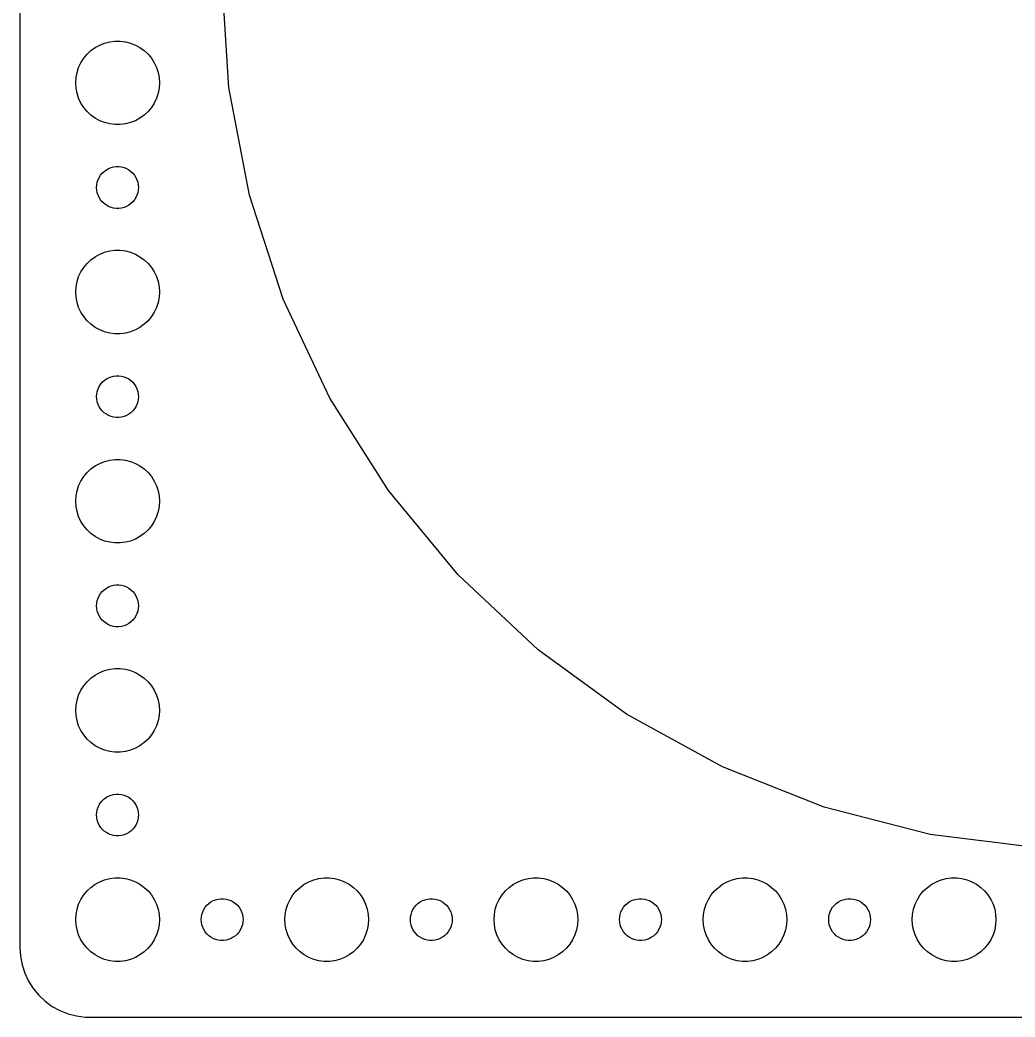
# Model space of a CAD drawing. Header units: metres. Extents: x -337 to 337, y -74 to 74.
# Drawn here: x -337 to -265.6, y -74.5 to -3 of the extents above; entities that cross this region are included whole.
import ezdxf

# ---------------------------------------------------------------- set-up
doc = ezdxf.new("R2010")
doc.units = ezdxf.units.M

msp = doc.modelspace()

# ---------------------------------------------------------------- linework, layer by layer
for p, q in [((-337, 69.5), (-337, -69.5)), ((-322.007, -7.83331), (-322.5, 0)), ((-331.912, -5.18845), (-331.607, -4.96701)), ((-331.607, -4.96701), (-331.277, -4.78551)), ((-331.277, -4.78551), (-330.927, -4.64682)), ((-330.927, -4.64682), (-330.562, -4.55313)), ((-330.562, -4.55313), (-330.188, -4.50591)), ((-330.188, -4.50591), (-329.812, -4.50591)), ((-329.812, -4.50591), (-329.438, -4.55313)), ((-329.438, -4.55313), (-329.073, -4.64682)), ((-329.073, -4.64682), (-328.723, -4.78551)), ((-328.723, -4.78551), (-328.393, -4.96701)), ((-328.393, -4.96701), (-328.088, -5.18845)), ((-332.427, -5.73663), (-332.187, -5.44635)), ((-332.187, -5.44635), (-331.912, -5.18845)), ((-328.088, -5.18845), (-327.813, -5.44635)), ((-327.813, -5.44635), (-327.573, -5.73663)), ((-332.906, -6.75392), (-332.789, -6.39561)), ((-332.789, -6.39561), (-332.629, -6.05473)), ((-332.629, -6.05473), (-332.427, -5.73663)), ((-327.573, -5.73663), (-327.371, -6.05473)), ((-327.371, -6.05473), (-327.211, -6.39561)), ((-327.211, -6.39561), (-327.094, -6.75392)), ((-333, -7.5), (-332.976, -7.12399)), ((-332.976, -7.12399), (-332.906, -6.75392)), ((-327.094, -6.75392), (-327.024, -7.12399)), ((-327.024, -7.12399), (-327, -7.5)), ((-332.976, -7.87599), (-333, -7.5)), ((-327, -7.5), (-327.024, -7.87599)), ((-320.536, -15.5431), (-322.007, -7.83331)), ((-332.906, -8.24606), (-332.976, -7.87599)), ((-332.789, -8.60437), (-332.906, -8.24606)), ((-327.094, -8.24606), (-327.211, -8.60437)), ((-327.024, -7.87599), (-327.094, -8.24606)), ((-332.629, -8.94525), (-332.789, -8.60437)), ((-332.427, -9.26335), (-332.629, -8.94525)), ((-332.187, -9.55363), (-332.427, -9.26335)), ((-327.573, -9.26335), (-327.813, -9.55363)), ((-327.371, -8.94525), (-327.573, -9.26335)), ((-327.211, -8.60437), (-327.371, -8.94525)), ((-331.912, -9.81154), (-332.187, -9.55363)), ((-331.607, -10.033), (-331.912, -9.81154)), ((-328.088, -9.81154), (-328.393, -10.033)), ((-327.813, -9.55363), (-328.088, -9.81154)), ((-331.277, -10.2145), (-331.607, -10.033)), ((-330.927, -10.3532), (-331.277, -10.2145)), ((-330.562, -10.4469), (-330.927, -10.3532)), ((-330.188, -10.4941), (-330.562, -10.4469)), ((-329.812, -10.4941), (-330.188, -10.4941)), ((-329.438, -10.4469), (-329.812, -10.4941)), ((-329.073, -10.3532), (-329.438, -10.4469)), ((-328.723, -10.2145), (-329.073, -10.3532)), ((-328.393, -10.033), (-328.723, -10.2145)), ((-330.639, -13.6427), (-330.464, -13.5734)), ((-330.464, -13.5734), (-330.281, -13.5266)), ((-330.281, -13.5266), (-330.094, -13.5029)), ((-330.094, -13.5029), (-329.906, -13.5029)), ((-329.906, -13.5029), (-329.719, -13.5266)), ((-329.719, -13.5266), (-329.536, -13.5734)), ((-329.536, -13.5734), (-329.361, -13.6427)), ((-331.395, -14.4478), (-331.314, -14.2774)), ((-331.314, -14.2774), (-331.214, -14.1183)), ((-331.214, -14.1183), (-331.093, -13.9732)), ((-331.093, -13.9732), (-330.956, -13.8442)), ((-330.956, -13.8442), (-330.804, -13.7335)), ((-330.804, -13.7335), (-330.639, -13.6427)), ((-329.361, -13.6427), (-329.196, -13.7335)), ((-329.196, -13.7335), (-329.044, -13.8442)), ((-329.044, -13.8442), (-328.907, -13.9732)), ((-328.907, -13.9732), (-328.786, -14.1183)), ((-328.786, -14.1183), (-328.686, -14.2774)), ((-328.686, -14.2774), (-328.605, -14.4478)), ((-331.5, -15), (-331.488, -14.812)), ((-331.488, -15.188), (-331.5, -15)), ((-331.488, -14.812), (-331.453, -14.627)), ((-331.453, -14.627), (-331.395, -14.4478)), ((-328.605, -14.4478), (-328.547, -14.627)), ((-328.547, -14.627), (-328.512, -14.812)), ((-328.512, -14.812), (-328.5, -15)), ((-328.5, -15), (-328.512, -15.188)), ((-331.453, -15.373), (-331.488, -15.188)), ((-331.395, -15.5522), (-331.453, -15.373)), ((-331.314, -15.7226), (-331.395, -15.5522)), ((-331.214, -15.8817), (-331.314, -15.7226)), ((-328.686, -15.7226), (-328.786, -15.8817)), ((-328.605, -15.5522), (-328.686, -15.7226)), ((-328.547, -15.373), (-328.605, -15.5522)), ((-328.512, -15.188), (-328.547, -15.373)), ((-318.111, -23.0078), (-320.536, -15.5431)), ((-331.093, -16.0268), (-331.214, -15.8817)), ((-330.956, -16.1558), (-331.093, -16.0268)), ((-330.804, -16.2665), (-330.956, -16.1558)), ((-330.639, -16.3572), (-330.804, -16.2665)), ((-330.464, -16.4266), (-330.639, -16.3572)), ((-330.281, -16.4734), (-330.464, -16.4266)), ((-329.536, -16.4266), (-329.719, -16.4734)), ((-329.361, -16.3572), (-329.536, -16.4266)), ((-329.196, -16.2665), (-329.361, -16.3572)), ((-329.044, -16.1558), (-329.196, -16.2665)), ((-328.907, -16.0268), (-329.044, -16.1558)), ((-328.786, -15.8817), (-328.907, -16.0268)), ((-330.094, -16.497), (-330.281, -16.4734)), ((-329.906, -16.497), (-330.094, -16.497)), ((-329.719, -16.4734), (-329.906, -16.497)), ((-331.912, -20.1884), (-331.607, -19.967)), ((-331.607, -19.967), (-331.277, -19.7855)), ((-331.277, -19.7855), (-330.927, -19.6468)), ((-330.927, -19.6468), (-330.562, -19.5531)), ((-330.562, -19.5531), (-330.188, -19.5059)), ((-330.188, -19.5059), (-329.812, -19.5059)), ((-329.812, -19.5059), (-329.438, -19.5531)), ((-329.438, -19.5531), (-329.073, -19.6468)), ((-329.073, -19.6468), (-328.723, -19.7855)), ((-328.723, -19.7855), (-328.393, -19.967)), ((-328.393, -19.967), (-328.088, -20.1884)), ((-332.427, -20.7366), (-332.187, -20.4464)), ((-332.187, -20.4464), (-331.912, -20.1884)), ((-328.088, -20.1884), (-327.813, -20.4464)), ((-327.813, -20.4464), (-327.573, -20.7366)), ((-332.906, -21.7539), (-332.789, -21.3956)), ((-332.789, -21.3956), (-332.629, -21.0547)), ((-332.629, -21.0547), (-332.427, -20.7366)), ((-327.573, -20.7366), (-327.371, -21.0547)), ((-327.371, -21.0547), (-327.211, -21.3956)), ((-327.211, -21.3956), (-327.094, -21.7539)), ((-333, -22.5), (-332.976, -22.124)), ((-332.976, -22.124), (-332.906, -21.7539)), ((-327.094, -21.7539), (-327.024, -22.124)), ((-327.024, -22.124), (-327, -22.5)), ((-332.976, -22.876), (-333, -22.5)), ((-332.906, -23.2461), (-332.976, -22.876)), ((-327.024, -22.876), (-327.094, -23.2461)), ((-327, -22.5), (-327.024, -22.876)), ((-332.789, -23.6044), (-332.906, -23.2461)), ((-327.094, -23.2461), (-327.211, -23.6044)), ((-314.769, -30.1096), (-318.111, -23.0078)), ((-332.629, -23.9453), (-332.789, -23.6044)), ((-332.427, -24.2634), (-332.629, -23.9453)), ((-332.187, -24.5536), (-332.427, -24.2634)), ((-327.573, -24.2634), (-327.813, -24.5536)), ((-327.371, -23.9453), (-327.573, -24.2634)), ((-327.211, -23.6044), (-327.371, -23.9453)), ((-331.912, -24.8115), (-332.187, -24.5536)), ((-331.607, -25.033), (-331.912, -24.8115)), ((-328.088, -24.8115), (-328.393, -25.033)), ((-327.813, -24.5536), (-328.088, -24.8115)), ((-331.277, -25.2145), (-331.607, -25.033)), ((-330.927, -25.3532), (-331.277, -25.2145)), ((-330.562, -25.4469), (-330.927, -25.3532)), ((-330.188, -25.4941), (-330.562, -25.4469)), ((-329.812, -25.4941), (-330.188, -25.4941)), ((-329.438, -25.4469), (-329.812, -25.4941)), ((-329.073, -25.3532), (-329.438, -25.4469)), ((-328.723, -25.2145), (-329.073, -25.3532)), ((-328.393, -25.033), (-328.723, -25.2145)), ((-330.639, -28.6427), (-330.464, -28.5734)), ((-330.464, -28.5734), (-330.281, -28.5266)), ((-330.281, -28.5266), (-330.094, -28.503)), ((-330.094, -28.503), (-329.906, -28.503)), ((-329.906, -28.503), (-329.719, -28.5266)), ((-329.719, -28.5266), (-329.536, -28.5734)), ((-329.536, -28.5734), (-329.361, -28.6427)), ((-331.395, -29.4478), (-331.314, -29.2774)), ((-331.314, -29.2774), (-331.214, -29.1183)), ((-331.214, -29.1183), (-331.093, -28.9732)), ((-331.093, -28.9732), (-330.956, -28.8442)), ((-330.956, -28.8442), (-330.804, -28.7335)), ((-330.804, -28.7335), (-330.639, -28.6427)), ((-329.361, -28.6427), (-329.196, -28.7335)), ((-329.196, -28.7335), (-329.044, -28.8442)), ((-329.044, -28.8442), (-328.907, -28.9732)), ((-328.907, -28.9732), (-328.786, -29.1183)), ((-328.786, -29.1183), (-328.686, -29.2774)), ((-328.686, -29.2774), (-328.605, -29.4478)), ((-331.5, -30), (-331.488, -29.812)), ((-331.488, -30.188), (-331.5, -30)), ((-331.488, -29.812), (-331.453, -29.627)), ((-331.453, -29.627), (-331.395, -29.4478)), ((-328.605, -29.4478), (-328.547, -29.627)), ((-328.547, -29.627), (-328.512, -29.812)), ((-328.512, -29.812), (-328.5, -30)), ((-328.5, -30), (-328.512, -30.188)), ((-331.453, -30.373), (-331.488, -30.188)), ((-331.395, -30.5522), (-331.453, -30.373)), ((-331.314, -30.7226), (-331.395, -30.5522)), ((-331.214, -30.8817), (-331.314, -30.7226)), ((-328.686, -30.7226), (-328.786, -30.8817)), ((-328.605, -30.5522), (-328.686, -30.7226)), ((-328.547, -30.373), (-328.605, -30.5522)), ((-328.512, -30.188), (-328.547, -30.373)), ((-310.564, -36.7366), (-314.769, -30.1096)), ((-331.093, -31.0268), (-331.214, -30.8817)), ((-330.956, -31.1558), (-331.093, -31.0268)), ((-330.804, -31.2665), (-330.956, -31.1558)), ((-330.639, -31.3572), (-330.804, -31.2665)), ((-330.464, -31.4266), (-330.639, -31.3572)), ((-330.281, -31.4734), (-330.464, -31.4266)), ((-329.536, -31.4266), (-329.719, -31.4734)), ((-329.361, -31.3572), (-329.536, -31.4266)), ((-329.196, -31.2665), (-329.361, -31.3572)), ((-329.044, -31.1558), (-329.196, -31.2665)), ((-328.907, -31.0268), (-329.044, -31.1558)), ((-328.786, -30.8817), (-328.907, -31.0268)), ((-330.094, -31.497), (-330.281, -31.4734)), ((-329.906, -31.497), (-330.094, -31.497)), ((-329.719, -31.4734), (-329.906, -31.497)), ((-331.912, -35.1885), (-331.607, -34.967)), ((-331.607, -34.967), (-331.277, -34.7855)), ((-331.277, -34.7855), (-330.927, -34.6468)), ((-330.927, -34.6468), (-330.562, -34.5531)), ((-330.562, -34.5531), (-330.188, -34.5059)), ((-330.188, -34.5059), (-329.812, -34.5059)), ((-329.812, -34.5059), (-329.438, -34.5531)), ((-329.438, -34.5531), (-329.073, -34.6468)), ((-329.073, -34.6468), (-328.723, -34.7855)), ((-328.723, -34.7855), (-328.393, -34.967)), ((-328.393, -34.967), (-328.088, -35.1885)), ((-332.629, -36.0547), (-332.427, -35.7366)), ((-332.427, -35.7366), (-332.187, -35.4464)), ((-332.187, -35.4464), (-331.912, -35.1885)), ((-328.088, -35.1885), (-327.813, -35.4464)), ((-327.813, -35.4464), (-327.573, -35.7366)), ((-327.573, -35.7366), (-327.371, -36.0547)), ((-332.906, -36.7539), (-332.789, -36.3956)), ((-332.789, -36.3956), (-332.629, -36.0547)), ((-327.371, -36.0547), (-327.211, -36.3956)), ((-327.211, -36.3956), (-327.094, -36.7539)), ((-333, -37.5), (-332.976, -37.124)), ((-332.976, -37.124), (-332.906, -36.7539)), ((-327.094, -36.7539), (-327.024, -37.124)), ((-327.024, -37.124), (-327, -37.5)), ((-305.561, -42.7842), (-310.564, -36.7366)), ((-332.976, -37.876), (-333, -37.5)), ((-332.906, -38.2461), (-332.976, -37.876)), ((-327.024, -37.876), (-327.094, -38.2461)), ((-327, -37.5), (-327.024, -37.876)), ((-332.789, -38.6044), (-332.906, -38.2461)), ((-332.629, -38.9453), (-332.789, -38.6044)), ((-327.211, -38.6044), (-327.371, -38.9453)), ((-327.094, -38.2461), (-327.211, -38.6044)), ((-332.427, -39.2634), (-332.629, -38.9453)), ((-332.187, -39.5536), (-332.427, -39.2634)), ((-327.573, -39.2634), (-327.813, -39.5536)), ((-327.371, -38.9453), (-327.573, -39.2634)), ((-331.912, -39.8115), (-332.187, -39.5536)), ((-331.607, -40.033), (-331.912, -39.8115)), ((-331.277, -40.2145), (-331.607, -40.033)), ((-328.393, -40.033), (-328.723, -40.2145)), ((-328.088, -39.8115), (-328.393, -40.033)), ((-327.813, -39.5536), (-328.088, -39.8115)), ((-330.927, -40.3532), (-331.277, -40.2145)), ((-330.562, -40.4469), (-330.927, -40.3532)), ((-330.188, -40.4941), (-330.562, -40.4469)), ((-329.812, -40.4941), (-330.188, -40.4941)), ((-329.438, -40.4469), (-329.812, -40.4941)), ((-329.073, -40.3532), (-329.438, -40.4469)), ((-328.723, -40.2145), (-329.073, -40.3532)), ((-299.839, -48.1571), (-305.561, -42.7842)), ((-330.639, -43.6428), (-330.464, -43.5734)), ((-330.464, -43.5734), (-330.281, -43.5266)), ((-330.281, -43.5266), (-330.094, -43.503)), ((-330.094, -43.503), (-329.906, -43.503)), ((-329.906, -43.503), (-329.719, -43.5266)), ((-329.719, -43.5266), (-329.536, -43.5734)), ((-329.536, -43.5734), (-329.361, -43.6428)), ((-331.395, -44.4478), (-331.314, -44.2774)), ((-331.314, -44.2774), (-331.214, -44.1183)), ((-331.214, -44.1183), (-331.093, -43.9732)), ((-331.093, -43.9732), (-330.956, -43.8442)), ((-330.956, -43.8442), (-330.804, -43.7335)), ((-330.804, -43.7335), (-330.639, -43.6428)), ((-329.361, -43.6428), (-329.196, -43.7335)), ((-329.196, -43.7335), (-329.044, -43.8442)), ((-329.044, -43.8442), (-328.907, -43.9732)), ((-328.907, -43.9732), (-328.786, -44.1183)), ((-328.786, -44.1183), (-328.686, -44.2774)), ((-328.686, -44.2774), (-328.605, -44.4478)), ((-331.5, -45), (-331.488, -44.812)), ((-331.488, -45.188), (-331.5, -45)), ((-331.488, -44.812), (-331.453, -44.627)), ((-331.453, -44.627), (-331.395, -44.4478)), ((-328.605, -44.4478), (-328.547, -44.627)), ((-328.547, -44.627), (-328.512, -44.812)), ((-328.512, -44.812), (-328.5, -45)), ((-328.5, -45), (-328.512, -45.188)), ((-331.453, -45.373), (-331.488, -45.188)), ((-331.395, -45.5522), (-331.453, -45.373)), ((-331.314, -45.7226), (-331.395, -45.5522)), ((-331.214, -45.8817), (-331.314, -45.7226)), ((-328.686, -45.7226), (-328.786, -45.8817)), ((-328.605, -45.5522), (-328.686, -45.7226)), ((-328.547, -45.373), (-328.605, -45.5522)), ((-328.512, -45.188), (-328.547, -45.373)), ((-331.093, -46.0268), (-331.214, -45.8817)), ((-330.956, -46.1558), (-331.093, -46.0268)), ((-330.804, -46.2665), (-330.956, -46.1558)), ((-330.639, -46.3572), (-330.804, -46.2665)), ((-330.464, -46.4266), (-330.639, -46.3572)), ((-330.281, -46.4734), (-330.464, -46.4266)), ((-330.094, -46.497), (-330.281, -46.4734)), ((-329.719, -46.4734), (-329.906, -46.497)), ((-329.536, -46.4266), (-329.719, -46.4734)), ((-329.361, -46.3572), (-329.536, -46.4266)), ((-329.196, -46.2665), (-329.361, -46.3572)), ((-329.044, -46.1558), (-329.196, -46.2665)), ((-328.907, -46.0268), (-329.044, -46.1558)), ((-328.786, -45.8817), (-328.907, -46.0268)), ((-329.906, -46.497), (-330.094, -46.497)), ((-293.489, -52.7705), (-299.839, -48.1571)), ((-331.912, -50.1885), (-331.607, -49.967)), ((-331.607, -49.967), (-331.277, -49.7855)), ((-331.277, -49.7855), (-330.927, -49.6468)), ((-330.927, -49.6468), (-330.562, -49.5531)), ((-330.562, -49.5531), (-330.188, -49.5059)), ((-330.188, -49.5059), (-329.812, -49.5059)), ((-329.812, -49.5059), (-329.438, -49.5531)), ((-329.438, -49.5531), (-329.073, -49.6468)), ((-329.073, -49.6468), (-328.723, -49.7855)), ((-328.723, -49.7855), (-328.393, -49.967)), ((-328.393, -49.967), (-328.088, -50.1885)), ((-332.629, -51.0547), (-332.427, -50.7366)), ((-332.427, -50.7366), (-332.187, -50.4464)), ((-332.187, -50.4464), (-331.912, -50.1885)), ((-328.088, -50.1885), (-327.813, -50.4464)), ((-327.813, -50.4464), (-327.573, -50.7366)), ((-327.573, -50.7366), (-327.371, -51.0547)), ((-332.906, -51.7539), (-332.789, -51.3956)), ((-332.789, -51.3956), (-332.629, -51.0547)), ((-327.371, -51.0547), (-327.211, -51.3956)), ((-327.211, -51.3956), (-327.094, -51.7539)), ((-333, -52.5), (-332.976, -52.124)), ((-332.976, -52.124), (-332.906, -51.7539)), ((-327.094, -51.7539), (-327.024, -52.124)), ((-327.024, -52.124), (-327, -52.5)), ((-332.976, -52.876), (-333, -52.5)), ((-332.906, -53.2461), (-332.976, -52.876)), ((-327.024, -52.876), (-327.094, -53.2461)), ((-327, -52.5), (-327.024, -52.876)), ((-286.611, -56.5517), (-293.489, -52.7705)), ((-332.789, -53.6044), (-332.906, -53.2461)), ((-332.629, -53.9453), (-332.789, -53.6044)), ((-327.211, -53.6044), (-327.371, -53.9453)), ((-327.094, -53.2461), (-327.211, -53.6044)), ((-332.427, -54.2634), (-332.629, -53.9453)), ((-332.187, -54.5536), (-332.427, -54.2634)), ((-327.573, -54.2634), (-327.813, -54.5536)), ((-327.371, -53.9453), (-327.573, -54.2634)), ((-331.912, -54.8115), (-332.187, -54.5536)), ((-331.607, -55.033), (-331.912, -54.8115)), ((-331.277, -55.2145), (-331.607, -55.033)), ((-328.393, -55.033), (-328.723, -55.2145)), ((-328.088, -54.8115), (-328.393, -55.033)), ((-327.813, -54.5536), (-328.088, -54.8115)), ((-330.927, -55.3532), (-331.277, -55.2145)), ((-330.562, -55.4469), (-330.927, -55.3532)), ((-330.188, -55.4941), (-330.562, -55.4469)), ((-329.812, -55.4941), (-330.188, -55.4941)), ((-329.438, -55.4469), (-329.812, -55.4941)), ((-329.073, -55.3532), (-329.438, -55.4469)), ((-328.723, -55.2145), (-329.073, -55.3532)), ((-279.314, -59.441), (-286.611, -56.5517)), ((-330.639, -58.6428), (-330.464, -58.5734)), ((-330.464, -58.5734), (-330.281, -58.5266)), ((-330.281, -58.5266), (-330.094, -58.503)), ((-330.094, -58.503), (-329.906, -58.503)), ((-329.906, -58.503), (-329.719, -58.5266)), ((-329.719, -58.5266), (-329.536, -58.5734)), ((-329.536, -58.5734), (-329.361, -58.6428)), ((-331.395, -59.4478), (-331.314, -59.2774)), ((-331.314, -59.2774), (-331.214, -59.1183)), ((-331.214, -59.1183), (-331.093, -58.9732)), ((-331.093, -58.9732), (-330.956, -58.8442)), ((-330.956, -58.8442), (-330.804, -58.7335)), ((-330.804, -58.7335), (-330.639, -58.6428)), ((-329.361, -58.6428), (-329.196, -58.7335)), ((-329.196, -58.7335), (-329.044, -58.8442)), ((-329.044, -58.8442), (-328.907, -58.9732)), ((-328.907, -58.9732), (-328.786, -59.1183)), ((-328.786, -59.1183), (-328.686, -59.2774)), ((-328.686, -59.2774), (-328.605, -59.4478)), ((-331.5, -60), (-331.488, -59.812)), ((-331.488, -60.188), (-331.5, -60)), ((-331.488, -59.812), (-331.453, -59.627)), ((-331.453, -59.627), (-331.395, -59.4478)), ((-328.605, -59.4478), (-328.547, -59.627)), ((-328.547, -59.627), (-328.512, -59.812)), ((-328.512, -59.812), (-328.5, -60)), ((-328.5, -60), (-328.512, -60.188)), ((-271.711, -61.3929), (-279.314, -59.441)), ((-331.453, -60.373), (-331.488, -60.188)), ((-331.395, -60.5522), (-331.453, -60.373)), ((-331.314, -60.7226), (-331.395, -60.5522)), ((-331.214, -60.8817), (-331.314, -60.7226)), ((-328.686, -60.7226), (-328.786, -60.8817)), ((-328.605, -60.5522), (-328.686, -60.7226)), ((-328.547, -60.373), (-328.605, -60.5522)), ((-328.512, -60.188), (-328.547, -60.373)), ((-331.093, -61.0268), (-331.214, -60.8817)), ((-330.956, -61.1558), (-331.093, -61.0268)), ((-330.804, -61.2665), (-330.956, -61.1558)), ((-330.639, -61.3572), (-330.804, -61.2665)), ((-330.464, -61.4266), (-330.639, -61.3572)), ((-330.281, -61.4734), (-330.464, -61.4266)), ((-330.094, -61.497), (-330.281, -61.4734)), ((-329.719, -61.4734), (-329.906, -61.497)), ((-329.536, -61.4266), (-329.719, -61.4734)), ((-329.361, -61.3572), (-329.536, -61.4266)), ((-329.196, -61.2665), (-329.361, -61.3572)), ((-329.044, -61.1558), (-329.196, -61.2665)), ((-328.907, -61.0268), (-329.044, -61.1558)), ((-328.786, -60.8817), (-328.907, -61.0268)), ((-263.924, -62.3767), (-271.711, -61.3929)), ((-329.906, -61.497), (-330.094, -61.497)), ((-331.912, -65.1885), (-331.607, -64.967)), ((-331.607, -64.967), (-331.277, -64.7855)), ((-331.277, -64.7855), (-330.927, -64.6468)), ((-330.927, -64.6468), (-330.562, -64.5531)), ((-330.562, -64.5531), (-330.188, -64.5059)), ((-330.188, -64.5059), (-329.812, -64.5059)), ((-329.812, -64.5059), (-329.438, -64.5531)), ((-329.438, -64.5531), (-329.073, -64.6468)), ((-329.073, -64.6468), (-328.723, -64.7855)), ((-328.723, -64.7855), (-328.393, -64.967)), ((-328.393, -64.967), (-328.088, -65.1885)), ((-316.912, -65.1885), (-316.607, -64.967)), ((-316.607, -64.967), (-316.277, -64.7855)), ((-316.277, -64.7855), (-315.927, -64.6468)), ((-315.927, -64.6468), (-315.562, -64.5531)), ((-315.562, -64.5531), (-315.188, -64.5059)), ((-315.188, -64.5059), (-314.812, -64.5059)), ((-314.812, -64.5059), (-314.438, -64.5531)), ((-314.438, -64.5531), (-314.073, -64.6468)), ((-314.073, -64.6468), (-313.723, -64.7855)), ((-313.723, -64.7855), (-313.393, -64.967)), ((-313.393, -64.967), (-313.088, -65.1885)), ((-301.912, -65.1885), (-301.607, -64.967)), ((-301.607, -64.967), (-301.277, -64.7855)), ((-301.277, -64.7855), (-300.927, -64.6468)), ((-300.927, -64.6468), (-300.562, -64.5531)), ((-300.562, -64.5531), (-300.188, -64.5059)), ((-300.188, -64.5059), (-299.812, -64.5059)), ((-299.812, -64.5059), (-299.438, -64.5531)), ((-299.438, -64.5531), (-299.073, -64.6468)), ((-299.073, -64.6468), (-298.723, -64.7855)), ((-298.723, -64.7855), (-298.393, -64.967)), ((-298.393, -64.967), (-298.088, -65.1885)), ((-286.912, -65.1885), (-286.607, -64.967)), ((-286.607, -64.967), (-286.277, -64.7855)), ((-286.277, -64.7855), (-285.927, -64.6468)), ((-285.927, -64.6468), (-285.562, -64.5531)), ((-285.562, -64.5531), (-285.188, -64.5059)), ((-285.188, -64.5059), (-284.812, -64.5059)), ((-284.812, -64.5059), (-284.438, -64.5531)), ((-284.438, -64.5531), (-284.073, -64.6468)), ((-284.073, -64.6468), (-283.723, -64.7855)), ((-283.723, -64.7855), (-283.393, -64.967)), ((-283.393, -64.967), (-283.088, -65.1885)), ((-271.912, -65.1885), (-271.607, -64.967)), ((-271.607, -64.967), (-271.277, -64.7855)), ((-271.277, -64.7855), (-270.927, -64.6468)), ((-270.927, -64.6468), (-270.562, -64.5531)), ((-270.562, -64.5531), (-270.188, -64.5059)), ((-270.188, -64.5059), (-269.812, -64.5059)), ((-269.812, -64.5059), (-269.438, -64.5531)), ((-269.438, -64.5531), (-269.073, -64.6468)), ((-269.073, -64.6468), (-268.723, -64.7855)), ((-268.723, -64.7855), (-268.393, -64.967)), ((-268.393, -64.967), (-268.088, -65.1885)), ((-332.629, -66.0547), (-332.427, -65.7366)), ((-332.427, -65.7366), (-332.187, -65.4464)), ((-332.187, -65.4464), (-331.912, -65.1885)), ((-328.088, -65.1885), (-327.813, -65.4464)), ((-327.813, -65.4464), (-327.573, -65.7366)), ((-327.573, -65.7366), (-327.371, -66.0547)), ((-317.629, -66.0547), (-317.427, -65.7366)), ((-317.427, -65.7366), (-317.187, -65.4464)), ((-317.187, -65.4464), (-316.912, -65.1885)), ((-313.088, -65.1885), (-312.813, -65.4464)), ((-312.813, -65.4464), (-312.573, -65.7366)), ((-312.573, -65.7366), (-312.371, -66.0547)), ((-302.629, -66.0547), (-302.427, -65.7366)), ((-302.427, -65.7366), (-302.187, -65.4464)), ((-302.187, -65.4464), (-301.912, -65.1885)), ((-298.088, -65.1885), (-297.813, -65.4464)), ((-297.813, -65.4464), (-297.573, -65.7366)), ((-297.573, -65.7366), (-297.371, -66.0547)), ((-287.629, -66.0547), (-287.427, -65.7366)), ((-287.427, -65.7366), (-287.187, -65.4464)), ((-287.187, -65.4464), (-286.912, -65.1885)), ((-283.088, -65.1885), (-282.813, -65.4464)), ((-282.813, -65.4464), (-282.573, -65.7366)), ((-282.573, -65.7366), (-282.371, -66.0547)), ((-272.629, -66.0547), (-272.427, -65.7366)), ((-272.427, -65.7366), (-272.187, -65.4464)), ((-272.187, -65.4464), (-271.912, -65.1885)), ((-268.088, -65.1885), (-267.813, -65.4464)), ((-267.813, -65.4464), (-267.573, -65.7366)), ((-267.573, -65.7366), (-267.371, -66.0547)), ((-332.906, -66.7539), (-332.789, -66.3956)), ((-332.789, -66.3956), (-332.629, -66.0547)), ((-327.371, -66.0547), (-327.211, -66.3956)), ((-327.211, -66.3956), (-327.094, -66.7539)), ((-323.714, -66.6183), (-323.593, -66.4732)), ((-323.593, -66.4732), (-323.456, -66.3442)), ((-323.456, -66.3442), (-323.304, -66.2335)), ((-323.304, -66.2335), (-323.139, -66.1428)), ((-323.139, -66.1428), (-322.964, -66.0734)), ((-322.964, -66.0734), (-322.781, -66.0266)), ((-322.781, -66.0266), (-322.594, -66.003)), ((-322.594, -66.003), (-322.406, -66.003)), ((-322.406, -66.003), (-322.219, -66.0266)), ((-322.219, -66.0266), (-322.036, -66.0734)), ((-322.036, -66.0734), (-321.861, -66.1428)), ((-321.861, -66.1428), (-321.696, -66.2335)), ((-321.696, -66.2335), (-321.544, -66.3442)), ((-321.544, -66.3442), (-321.407, -66.4732)), ((-321.407, -66.4732), (-321.286, -66.6183)), ((-317.906, -66.7539), (-317.789, -66.3956)), ((-317.789, -66.3956), (-317.629, -66.0547)), ((-312.371, -66.0547), (-312.211, -66.3956)), ((-312.211, -66.3956), (-312.094, -66.7539)), ((-308.714, -66.6183), (-308.593, -66.4732)), ((-308.593, -66.4732), (-308.456, -66.3442)), ((-308.456, -66.3442), (-308.304, -66.2335)), ((-308.304, -66.2335), (-308.139, -66.1428)), ((-308.139, -66.1428), (-307.964, -66.0734)), ((-307.964, -66.0734), (-307.781, -66.0266)), ((-307.781, -66.0266), (-307.594, -66.003)), ((-307.594, -66.003), (-307.406, -66.003)), ((-307.406, -66.003), (-307.219, -66.0266)), ((-307.219, -66.0266), (-307.036, -66.0734)), ((-307.036, -66.0734), (-306.861, -66.1428)), ((-306.861, -66.1428), (-306.696, -66.2335)), ((-306.696, -66.2335), (-306.544, -66.3442)), ((-306.544, -66.3442), (-306.407, -66.4732)), ((-306.407, -66.4732), (-306.286, -66.6183)), ((-302.906, -66.7539), (-302.789, -66.3956)), ((-302.789, -66.3956), (-302.629, -66.0547)), ((-297.371, -66.0547), (-297.211, -66.3956)), ((-297.211, -66.3956), (-297.094, -66.7539)), ((-293.714, -66.6183), (-293.593, -66.4732)), ((-293.593, -66.4732), (-293.456, -66.3442)), ((-293.456, -66.3442), (-293.304, -66.2335)), ((-293.304, -66.2335), (-293.139, -66.1428)), ((-293.139, -66.1428), (-292.964, -66.0734)), ((-292.964, -66.0734), (-292.781, -66.0266)), ((-292.781, -66.0266), (-292.594, -66.003)), ((-292.594, -66.003), (-292.406, -66.003)), ((-292.406, -66.003), (-292.219, -66.0266)), ((-292.219, -66.0266), (-292.036, -66.0734)), ((-292.036, -66.0734), (-291.861, -66.1428)), ((-291.861, -66.1428), (-291.696, -66.2335)), ((-291.696, -66.2335), (-291.544, -66.3442)), ((-291.544, -66.3442), (-291.407, -66.4732)), ((-291.407, -66.4732), (-291.286, -66.6183)), ((-287.906, -66.7539), (-287.789, -66.3956)), ((-287.789, -66.3956), (-287.629, -66.0547)), ((-282.371, -66.0547), (-282.211, -66.3956)), ((-282.211, -66.3956), (-282.094, -66.7539)), ((-278.714, -66.6183), (-278.593, -66.4732)), ((-278.593, -66.4732), (-278.456, -66.3442)), ((-278.456, -66.3442), (-278.304, -66.2335)), ((-278.304, -66.2335), (-278.139, -66.1428)), ((-278.139, -66.1428), (-277.964, -66.0734)), ((-277.964, -66.0734), (-277.781, -66.0266)), ((-277.781, -66.0266), (-277.594, -66.003)), ((-277.594, -66.003), (-277.406, -66.003)), ((-277.406, -66.003), (-277.219, -66.0266)), ((-277.219, -66.0266), (-277.036, -66.0734)), ((-277.036, -66.0734), (-276.861, -66.1428)), ((-276.861, -66.1428), (-276.696, -66.2335)), ((-276.696, -66.2335), (-276.544, -66.3442)), ((-276.544, -66.3442), (-276.407, -66.4732)), ((-276.407, -66.4732), (-276.286, -66.6183)), ((-272.906, -66.7539), (-272.789, -66.3956)), ((-272.789, -66.3956), (-272.629, -66.0547)), ((-267.371, -66.0547), (-267.211, -66.3956)), ((-267.211, -66.3956), (-267.094, -66.7539)), ((-333, -67.5), (-332.976, -67.124)), ((-332.976, -67.124), (-332.906, -66.7539)), ((-327.094, -66.7539), (-327.024, -67.124)), ((-327.024, -67.124), (-327, -67.5)), ((-323.988, -67.312), (-323.953, -67.127)), ((-323.953, -67.127), (-323.895, -66.9478)), ((-323.895, -66.9478), (-323.814, -66.7774)), ((-323.814, -66.7774), (-323.714, -66.6183)), ((-321.286, -66.6183), (-321.186, -66.7774)), ((-321.186, -66.7774), (-321.105, -66.9478)), ((-321.105, -66.9478), (-321.047, -67.127)), ((-321.047, -67.127), (-321.012, -67.312)), ((-318, -67.5), (-317.976, -67.124)), ((-317.976, -67.124), (-317.906, -66.7539)), ((-312.094, -66.7539), (-312.024, -67.124)), ((-312.024, -67.124), (-312, -67.5)), ((-308.988, -67.312), (-308.953, -67.127)), ((-308.953, -67.127), (-308.895, -66.9478)), ((-308.895, -66.9478), (-308.814, -66.7774)), ((-308.814, -66.7774), (-308.714, -66.6183)), ((-306.286, -66.6183), (-306.186, -66.7774)), ((-306.186, -66.7774), (-306.105, -66.9478)), ((-306.105, -66.9478), (-306.047, -67.127)), ((-306.047, -67.127), (-306.012, -67.312)), ((-303, -67.5), (-302.976, -67.124)), ((-302.976, -67.124), (-302.906, -66.7539)), ((-297.094, -66.7539), (-297.024, -67.124)), ((-297.024, -67.124), (-297, -67.5)), ((-293.988, -67.312), (-293.953, -67.127)), ((-293.953, -67.127), (-293.895, -66.9478)), ((-293.895, -66.9478), (-293.814, -66.7774)), ((-293.814, -66.7774), (-293.714, -66.6183)), ((-291.286, -66.6183), (-291.186, -66.7774)), ((-291.186, -66.7774), (-291.105, -66.9478)), ((-291.105, -66.9478), (-291.047, -67.127)), ((-291.047, -67.127), (-291.012, -67.312)), ((-288, -67.5), (-287.976, -67.124)), ((-287.976, -67.124), (-287.906, -66.7539)), ((-282.094, -66.7539), (-282.024, -67.124)), ((-282.024, -67.124), (-282, -67.5)), ((-278.988, -67.312), (-278.953, -67.127)), ((-278.953, -67.127), (-278.895, -66.9478)), ((-278.895, -66.9478), (-278.814, -66.7774)), ((-278.814, -66.7774), (-278.714, -66.6183)), ((-276.286, -66.6183), (-276.186, -66.7774)), ((-276.186, -66.7774), (-276.105, -66.9478)), ((-276.105, -66.9478), (-276.047, -67.127)), ((-276.047, -67.127), (-276.012, -67.312)), ((-273, -67.5), (-272.976, -67.124)), ((-272.976, -67.124), (-272.906, -66.7539)), ((-267.094, -66.7539), (-267.024, -67.124)), ((-267.024, -67.124), (-267, -67.5)), ((-332.976, -67.876), (-333, -67.5)), ((-332.906, -68.2461), (-332.976, -67.876)), ((-327.024, -67.876), (-327.094, -68.2461)), ((-327, -67.5), (-327.024, -67.876)), ((-324, -67.5), (-323.988, -67.312)), ((-323.988, -67.688), (-324, -67.5)), ((-323.953, -67.873), (-323.988, -67.688)), ((-323.895, -68.0522), (-323.953, -67.873)), ((-321.047, -67.873), (-321.105, -68.0522)), ((-321.012, -67.688), (-321.047, -67.873)), ((-321.012, -67.312), (-321, -67.5)), ((-321, -67.5), (-321.012, -67.688)), ((-317.976, -67.876), (-318, -67.5)), ((-317.906, -68.2461), (-317.976, -67.876)), ((-312.024, -67.876), (-312.094, -68.2461)), ((-312, -67.5), (-312.024, -67.876)), ((-309, -67.5), (-308.988, -67.312)), ((-308.988, -67.688), (-309, -67.5)), ((-308.953, -67.873), (-308.988, -67.688)), ((-308.895, -68.0522), (-308.953, -67.873)), ((-306.047, -67.873), (-306.105, -68.0522)), ((-306.012, -67.688), (-306.047, -67.873)), ((-306.012, -67.312), (-306, -67.5)), ((-306, -67.5), (-306.012, -67.688)), ((-302.976, -67.876), (-303, -67.5)), ((-302.906, -68.2461), (-302.976, -67.876)), ((-297.024, -67.876), (-297.094, -68.2461)), ((-297, -67.5), (-297.024, -67.876)), ((-294, -67.5), (-293.988, -67.312)), ((-293.988, -67.688), (-294, -67.5)), ((-293.953, -67.873), (-293.988, -67.688)), ((-293.895, -68.0522), (-293.953, -67.873)), ((-291.047, -67.873), (-291.105, -68.0522)), ((-291.012, -67.688), (-291.047, -67.873)), ((-291.012, -67.312), (-291, -67.5)), ((-291, -67.5), (-291.012, -67.688)), ((-287.976, -67.876), (-288, -67.5)), ((-287.906, -68.2461), (-287.976, -67.876)), ((-282.024, -67.876), (-282.094, -68.2461)), ((-282, -67.5), (-282.024, -67.876)), ((-279, -67.5), (-278.988, -67.312)), ((-278.988, -67.688), (-279, -67.5)), ((-278.953, -67.873), (-278.988, -67.688)), ((-278.895, -68.0522), (-278.953, -67.873)), ((-276.047, -67.873), (-276.105, -68.0522)), ((-276.012, -67.688), (-276.047, -67.873)), ((-276.012, -67.312), (-276, -67.5)), ((-276, -67.5), (-276.012, -67.688)), ((-272.976, -67.876), (-273, -67.5)), ((-272.906, -68.2461), (-272.976, -67.876)), ((-267.024, -67.876), (-267.094, -68.2461)), ((-267, -67.5), (-267.024, -67.876)), ((-332.789, -68.6044), (-332.906, -68.2461)), ((-332.629, -68.9453), (-332.789, -68.6044)), ((-327.211, -68.6044), (-327.371, -68.9453)), ((-327.094, -68.2461), (-327.211, -68.6044)), ((-323.814, -68.2226), (-323.895, -68.0522)), ((-323.714, -68.3817), (-323.814, -68.2226)), ((-323.593, -68.5268), (-323.714, -68.3817)), ((-323.456, -68.6558), (-323.593, -68.5268)), ((-321.407, -68.5268), (-321.544, -68.6558)), ((-321.286, -68.3817), (-321.407, -68.5268)), ((-321.186, -68.2226), (-321.286, -68.3817)), ((-321.105, -68.0522), (-321.186, -68.2226)), ((-317.789, -68.6044), (-317.906, -68.2461)), ((-317.629, -68.9453), (-317.789, -68.6044)), ((-312.211, -68.6044), (-312.371, -68.9453)), ((-312.094, -68.2461), (-312.211, -68.6044)), ((-308.814, -68.2226), (-308.895, -68.0522)), ((-308.714, -68.3817), (-308.814, -68.2226)), ((-308.593, -68.5268), (-308.714, -68.3817)), ((-308.456, -68.6558), (-308.593, -68.5268)), ((-306.407, -68.5268), (-306.544, -68.6558)), ((-306.286, -68.3817), (-306.407, -68.5268)), ((-306.186, -68.2226), (-306.286, -68.3817)), ((-306.105, -68.0522), (-306.186, -68.2226)), ((-302.789, -68.6044), (-302.906, -68.2461)), ((-302.629, -68.9453), (-302.789, -68.6044)), ((-297.211, -68.6044), (-297.371, -68.9453)), ((-297.094, -68.2461), (-297.211, -68.6044)), ((-293.814, -68.2226), (-293.895, -68.0522)), ((-293.714, -68.3817), (-293.814, -68.2226)), ((-293.593, -68.5268), (-293.714, -68.3817)), ((-293.456, -68.6558), (-293.593, -68.5268)), ((-291.407, -68.5268), (-291.544, -68.6558)), ((-291.286, -68.3817), (-291.407, -68.5268)), ((-291.186, -68.2226), (-291.286, -68.3817)), ((-291.105, -68.0522), (-291.186, -68.2226)), ((-287.789, -68.6044), (-287.906, -68.2461)), ((-287.629, -68.9453), (-287.789, -68.6044)), ((-282.211, -68.6044), (-282.371, -68.9453)), ((-282.094, -68.2461), (-282.211, -68.6044)), ((-278.814, -68.2226), (-278.895, -68.0522)), ((-278.714, -68.3817), (-278.814, -68.2226)), ((-278.593, -68.5268), (-278.714, -68.3817)), ((-278.456, -68.6558), (-278.593, -68.5268)), ((-276.407, -68.5268), (-276.544, -68.6558)), ((-276.286, -68.3817), (-276.407, -68.5268)), ((-276.186, -68.2226), (-276.286, -68.3817)), ((-276.105, -68.0522), (-276.186, -68.2226)), ((-272.789, -68.6044), (-272.906, -68.2461)), ((-272.629, -68.9453), (-272.789, -68.6044)), ((-267.211, -68.6044), (-267.371, -68.9453)), ((-267.094, -68.2461), (-267.211, -68.6044)), ((-332.427, -69.2634), (-332.629, -68.9453)), ((-332.187, -69.5536), (-332.427, -69.2634)), ((-327.573, -69.2634), (-327.813, -69.5536)), ((-327.371, -68.9453), (-327.573, -69.2634)), ((-323.304, -68.7665), (-323.456, -68.6558)), ((-323.139, -68.8572), (-323.304, -68.7665)), ((-322.964, -68.9266), (-323.139, -68.8572)), ((-322.781, -68.9734), (-322.964, -68.9266)), ((-322.594, -68.997), (-322.781, -68.9734)), ((-322.406, -68.997), (-322.594, -68.997)), ((-322.219, -68.9734), (-322.406, -68.997)), ((-322.036, -68.9266), (-322.219, -68.9734)), ((-321.861, -68.8572), (-322.036, -68.9266)), ((-321.696, -68.7665), (-321.861, -68.8572)), ((-321.544, -68.6558), (-321.696, -68.7665)), ((-317.427, -69.2634), (-317.629, -68.9453)), ((-317.187, -69.5536), (-317.427, -69.2634)), ((-312.573, -69.2634), (-312.813, -69.5536)), ((-312.371, -68.9453), (-312.573, -69.2634)), ((-308.304, -68.7665), (-308.456, -68.6558)), ((-308.139, -68.8572), (-308.304, -68.7665)), ((-307.964, -68.9266), (-308.139, -68.8572)), ((-307.781, -68.9734), (-307.964, -68.9266)), ((-307.594, -68.997), (-307.781, -68.9734)), ((-307.406, -68.997), (-307.594, -68.997)), ((-307.219, -68.9734), (-307.406, -68.997)), ((-307.036, -68.9266), (-307.219, -68.9734)), ((-306.861, -68.8572), (-307.036, -68.9266)), ((-306.696, -68.7665), (-306.861, -68.8572)), ((-306.544, -68.6558), (-306.696, -68.7665)), ((-302.427, -69.2634), (-302.629, -68.9453)), ((-302.187, -69.5536), (-302.427, -69.2634)), ((-297.573, -69.2634), (-297.813, -69.5536)), ((-297.371, -68.9453), (-297.573, -69.2634)), ((-293.304, -68.7665), (-293.456, -68.6558)), ((-293.139, -68.8572), (-293.304, -68.7665)), ((-292.964, -68.9266), (-293.139, -68.8572)), ((-292.781, -68.9734), (-292.964, -68.9266)), ((-292.594, -68.997), (-292.781, -68.9734)), ((-292.406, -68.997), (-292.594, -68.997)), ((-292.219, -68.9734), (-292.406, -68.997)), ((-292.036, -68.9266), (-292.219, -68.9734)), ((-291.861, -68.8572), (-292.036, -68.9266)), ((-291.696, -68.7665), (-291.861, -68.8572)), ((-291.544, -68.6558), (-291.696, -68.7665)), ((-287.427, -69.2634), (-287.629, -68.9453)), ((-287.187, -69.5536), (-287.427, -69.2634)), ((-282.573, -69.2634), (-282.813, -69.5536)), ((-282.371, -68.9453), (-282.573, -69.2634)), ((-278.304, -68.7665), (-278.456, -68.6558)), ((-278.139, -68.8572), (-278.304, -68.7665)), ((-277.964, -68.9266), (-278.139, -68.8572)), ((-277.781, -68.9734), (-277.964, -68.9266)), ((-277.594, -68.997), (-277.781, -68.9734)), ((-277.406, -68.997), (-277.594, -68.997)), ((-277.219, -68.9734), (-277.406, -68.997)), ((-277.036, -68.9266), (-277.219, -68.9734)), ((-276.861, -68.8572), (-277.036, -68.9266)), ((-276.696, -68.7665), (-276.861, -68.8572)), ((-276.544, -68.6558), (-276.696, -68.7665)), ((-272.427, -69.2634), (-272.629, -68.9453)), ((-272.187, -69.5536), (-272.427, -69.2634)), ((-267.573, -69.2634), (-267.813, -69.5536)), ((-267.371, -68.9453), (-267.573, -69.2634)), ((-337, -69.5), (-336.961, -70.1267)), ((-331.912, -69.8115), (-332.187, -69.5536)), ((-331.607, -70.033), (-331.912, -69.8115)), ((-331.277, -70.2145), (-331.607, -70.033)), ((-328.393, -70.033), (-328.723, -70.2145)), ((-328.088, -69.8115), (-328.393, -70.033)), ((-327.813, -69.5536), (-328.088, -69.8115)), ((-316.912, -69.8115), (-317.187, -69.5536)), ((-316.607, -70.033), (-316.912, -69.8115)), ((-316.277, -70.2145), (-316.607, -70.033)), ((-313.393, -70.033), (-313.723, -70.2145)), ((-313.088, -69.8115), (-313.393, -70.033)), ((-312.813, -69.5536), (-313.088, -69.8115)), ((-301.912, -69.8115), (-302.187, -69.5536)), ((-301.607, -70.033), (-301.912, -69.8115)), ((-301.277, -70.2145), (-301.607, -70.033)), ((-298.393, -70.033), (-298.723, -70.2145)), ((-298.088, -69.8115), (-298.393, -70.033)), ((-297.813, -69.5536), (-298.088, -69.8115)), ((-286.912, -69.8115), (-287.187, -69.5536)), ((-286.607, -70.033), (-286.912, -69.8115)), ((-286.277, -70.2145), (-286.607, -70.033)), ((-283.393, -70.033), (-283.723, -70.2145)), ((-283.088, -69.8115), (-283.393, -70.033)), ((-282.813, -69.5536), (-283.088, -69.8115)), ((-271.912, -69.8115), (-272.187, -69.5536)), ((-271.607, -70.033), (-271.912, -69.8115)), ((-271.277, -70.2145), (-271.607, -70.033)), ((-268.393, -70.033), (-268.723, -70.2145)), ((-268.088, -69.8115), (-268.393, -70.033)), ((-267.813, -69.5536), (-268.088, -69.8115)), ((-336.961, -70.1267), (-336.843, -70.7434)), ((-336.843, -70.7434), (-336.649, -71.3406)), ((-330.927, -70.3532), (-331.277, -70.2145)), ((-330.562, -70.4469), (-330.927, -70.3532)), ((-330.188, -70.4941), (-330.562, -70.4469)), ((-329.812, -70.4941), (-330.188, -70.4941)), ((-329.438, -70.4469), (-329.812, -70.4941)), ((-329.073, -70.3532), (-329.438, -70.4469)), ((-328.723, -70.2145), (-329.073, -70.3532)), ((-315.927, -70.3532), (-316.277, -70.2145)), ((-315.562, -70.4469), (-315.927, -70.3532)), ((-315.188, -70.4941), (-315.562, -70.4469)), ((-314.812, -70.4941), (-315.188, -70.4941)), ((-314.438, -70.4469), (-314.812, -70.4941)), ((-314.073, -70.3532), (-314.438, -70.4469)), ((-313.723, -70.2145), (-314.073, -70.3532)), ((-300.927, -70.3532), (-301.277, -70.2145)), ((-300.562, -70.4469), (-300.927, -70.3532)), ((-300.188, -70.4941), (-300.562, -70.4469)), ((-299.812, -70.4941), (-300.188, -70.4941)), ((-299.438, -70.4469), (-299.812, -70.4941)), ((-299.073, -70.3532), (-299.438, -70.4469)), ((-298.723, -70.2145), (-299.073, -70.3532)), ((-285.927, -70.3532), (-286.277, -70.2145)), ((-285.562, -70.4469), (-285.927, -70.3532)), ((-285.188, -70.4941), (-285.562, -70.4469)), ((-284.812, -70.4941), (-285.188, -70.4941)), ((-284.438, -70.4469), (-284.812, -70.4941)), ((-284.073, -70.3532), (-284.438, -70.4469)), ((-283.723, -70.2145), (-284.073, -70.3532)), ((-270.927, -70.3532), (-271.277, -70.2145)), ((-270.562, -70.4469), (-270.927, -70.3532)), ((-270.188, -70.4941), (-270.562, -70.4469)), ((-269.812, -70.4941), (-270.188, -70.4941)), ((-269.438, -70.4469), (-269.812, -70.4941)), ((-269.073, -70.3532), (-269.438, -70.4469)), ((-268.723, -70.2145), (-269.073, -70.3532)), ((-336.649, -71.3406), (-336.382, -71.9088)), ((-336.382, -71.9088), (-336.045, -72.4389)), ((-336.045, -72.4389), (-335.645, -72.9227)), ((-335.645, -72.9227), (-335.187, -73.3526)), ((-335.187, -73.3526), (-334.679, -73.7216)), ((-334.679, -73.7216), (-334.129, -74.0241)), ((-334.129, -74.0241), (-333.545, -74.2553)), ((-333.545, -74.2553), (-332.937, -74.4114)), ((-332.937, -74.4114), (-332.314, -74.4901)), ((-332.314, -74.4901), (332.314, -74.4901))]:
    msp.add_line(p, q)

doc.saveas('drawing.dxf')
